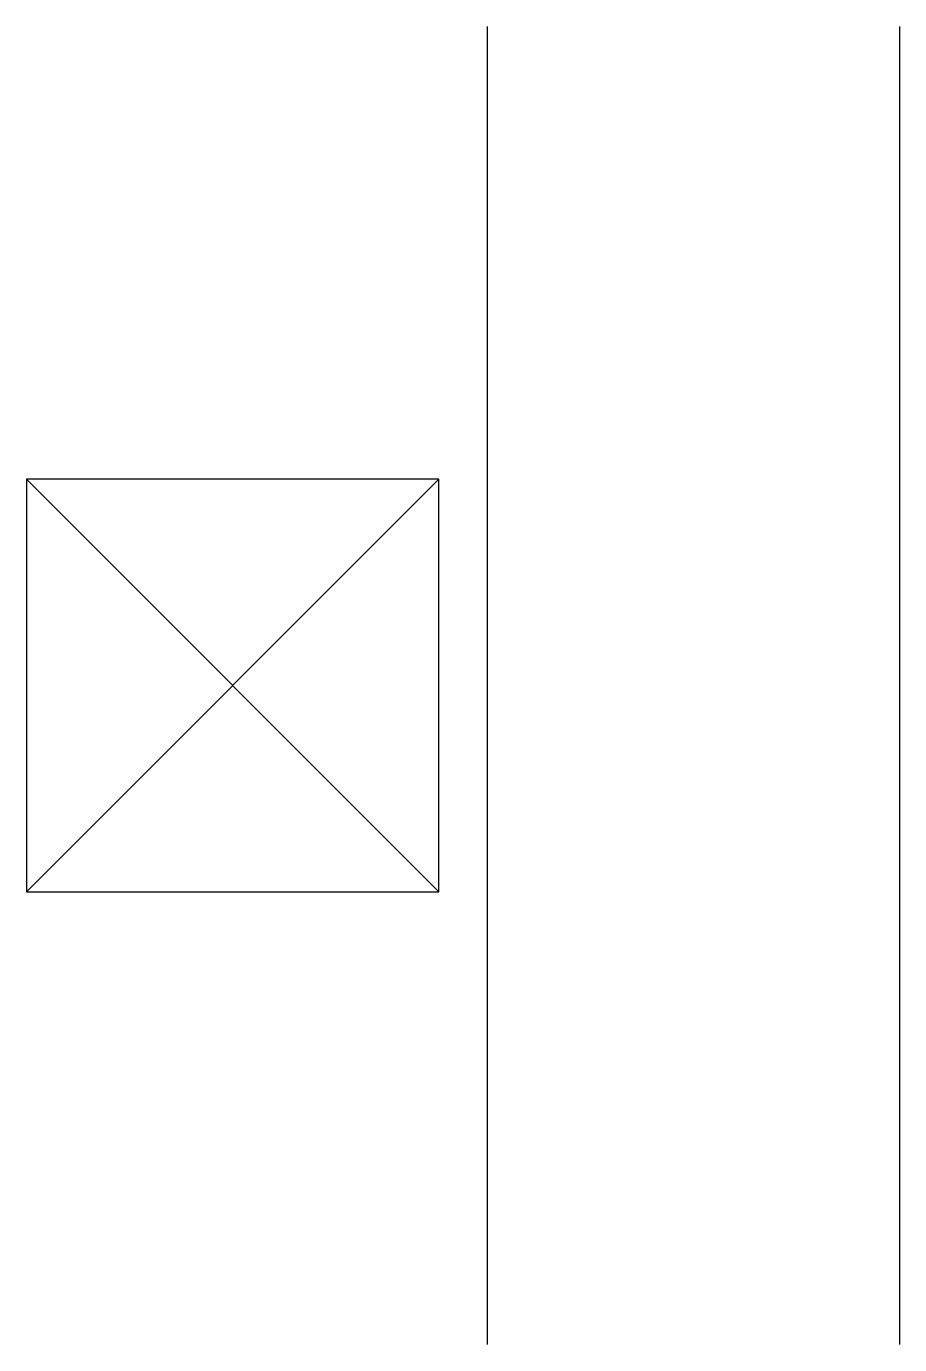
# Model space of a CAD drawing. Header units: millimetres. Extents: x -42 to 138, y -136 to 136.
import ezdxf

# ---------------------------------------------------------------- set-up
doc = ezdxf.new("R2010")
doc.units = ezdxf.units.MM
doc.layers.add('Korpus', color=7, linetype='Continuous')

msp = doc.modelspace()

# ---------------------------------------------------------------- linework, layer by layer
at = {"layer": 'Korpus'}
for p, q in [((-42.5, 42.5), (-42.5, -42.5)), ((-42.5, 42.5, 211.88), (-42.5, -42.5, 211.88)), ((-42.5, 42.5), (-42.5, 42.5, 211.88)), ((42.5, 42.5), (-42.5, 42.5)), ((42.5, 42.5, 211.88), (-42.5, 42.5, 211.88)), ((-42.5, 42.5), (-42.5, -42.5)), ((-42.5, 42.5, 211.88), (-42.5, -42.5, 211.88)), ((-42.5, 42.5), (-42.5, 42.5, 211.88)), ((42.5, 42.5), (-42.5, 42.5)), ((42.5, 42.5, 211.88), (-42.5, 42.5, 211.88)), ((-42.5, 42.5), (-42.5, -42.5)), ((-42.5, 42.5, 211.88), (-42.5, -42.5, 211.88)), ((-42.5, 42.5), (-42.5, 42.5, 211.88)), ((42.5, 42.5), (-42.5, 42.5)), ((42.5, 42.5, 211.88), (-42.5, 42.5, 211.88)), ((-42.5, -42.5), (42.5, 42.5)), ((-42.5, 42.5), (42.5, -42.5)), ((42.5, 42.5), (42.5, 42.5, 211.88)), ((42.5, -42.5), (42.5, 42.5)), ((42.5, -42.5, 211.88), (42.5, 42.5, 211.88)), ((42.5, 42.5), (42.5, 42.5, 211.88)), ((42.5, -42.5), (42.5, 42.5)), ((42.5, -42.5, 211.88), (42.5, 42.5, 211.88)), ((42.5, 42.5), (42.5, 42.5, 211.88)), ((42.5, -42.5), (42.5, 42.5)), ((42.5, -42.5, 211.88), (42.5, 42.5, 211.88)), ((-42.5, -42.5), (-42.5, -42.5, 211.88)), ((-42.5, -42.5), (42.5, -42.5)), ((-42.5, -42.5, 211.88), (42.5, -42.5, 211.88)), ((-42.5, -42.5), (-42.5, -42.5, 211.88)), ((-42.5, -42.5), (42.5, -42.5)), ((-42.5, -42.5, 211.88), (42.5, -42.5, 211.88)), ((-42.5, -42.5), (-42.5, -42.5, 211.88)), ((-42.5, -42.5), (42.5, -42.5)), ((-42.5, -42.5, 211.88), (42.5, -42.5, 211.88)), ((42.5, -42.5), (42.5, -42.5, 211.88)), ((42.5, -42.5), (42.5, -42.5, 211.88)), ((42.5, -42.5), (42.5, -42.5, 211.88))]:
    msp.add_line(p, q, dxfattribs=at)
at = {"layer": 'Korpus', "elevation": 211.88}
for points in [[(52.5, 135.855), (52.5, -135.855)], [(137.5, 135.855), (137.5, -135.855)]]:
    msp.add_lwpolyline(points, dxfattribs=at)

doc.saveas('drawing.dxf')
